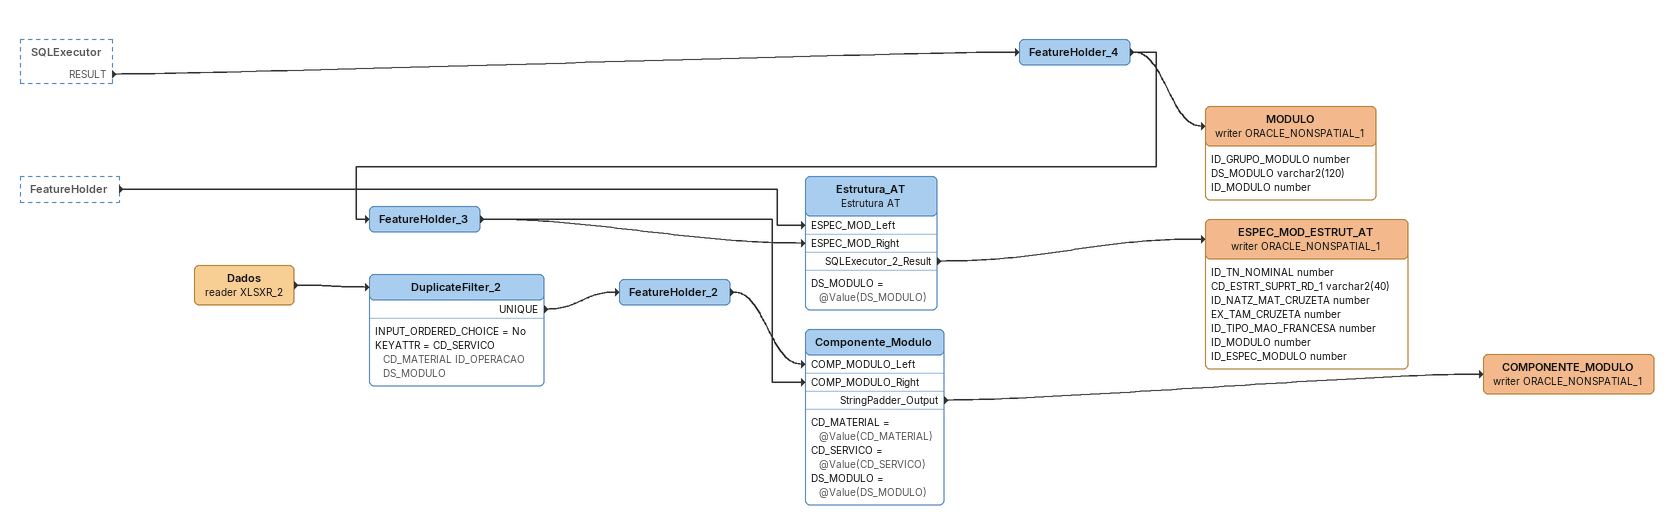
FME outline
SQLExecutor [outside]
    RESULT -> FeatureHolder_4
FeatureHolder [outside]
    -> Estrutura_AT [ESPEC_MOD_Left]
FeatureHolder_4
    -> MODULO (writer ORACLE_NONSPATIAL_1)
    -> FeatureHolder_3
MODULO (writer ORACLE_NONSPATIAL_1)
    attributes: ID_GRUPO_MODULO number, DS_MODULO varchar2(120), ID_MODULO number
FeatureHolder_3
    -> Estrutura_AT [ESPEC_MOD_Right]
    -> Componente_Modulo [COMP_MODULO_Right]
Estrutura_AT: Estrutura AT
    DS_MODULO = @Value(DS_MODULO)
    SQLExecutor_2_Result -> ESPEC_MOD_ESTRUT_AT (writer ORACLE_NONSPATIAL_1)
ESPEC_MOD_ESTRUT_AT (writer ORACLE_NONSPATIAL_1)
    attributes: ID_TN_NOMINAL number, CD_ESTRT_SUPRT_RD_1 varchar2(40), ID_NATZ_MAT_CRUZETA number, EX_TAM_CRUZETA number, ID_TIPO_MAO_FRANCESA number, ID_MODULO number, ID_ESPEC_MODULO number
Dados (reader XLSXR_2)
    -> DuplicateFilter_2
DuplicateFilter_2
    INPUT_ORDERED_CHOICE = No
    KEYATTR = CD_SERVICO CD_MATERIAL ID_OPERACAO DS_MODULO
    UNIQUE -> FeatureHolder_2
FeatureHolder_2
    -> Componente_Modulo [COMP_MODULO_Left]
Componente_Modulo
    CD_MATERIAL = @Value(CD_MATERIAL)
    CD_SERVICO = @Value(CD_SERVICO)
    DS_MODULO = @Value(DS_MODULO)
    StringPadder_Output -> COMPONENTE_MODULO (writer ORACLE_NONSPATIAL_1)
COMPONENTE_MODULO (writer ORACLE_NONSPATIAL_1)
